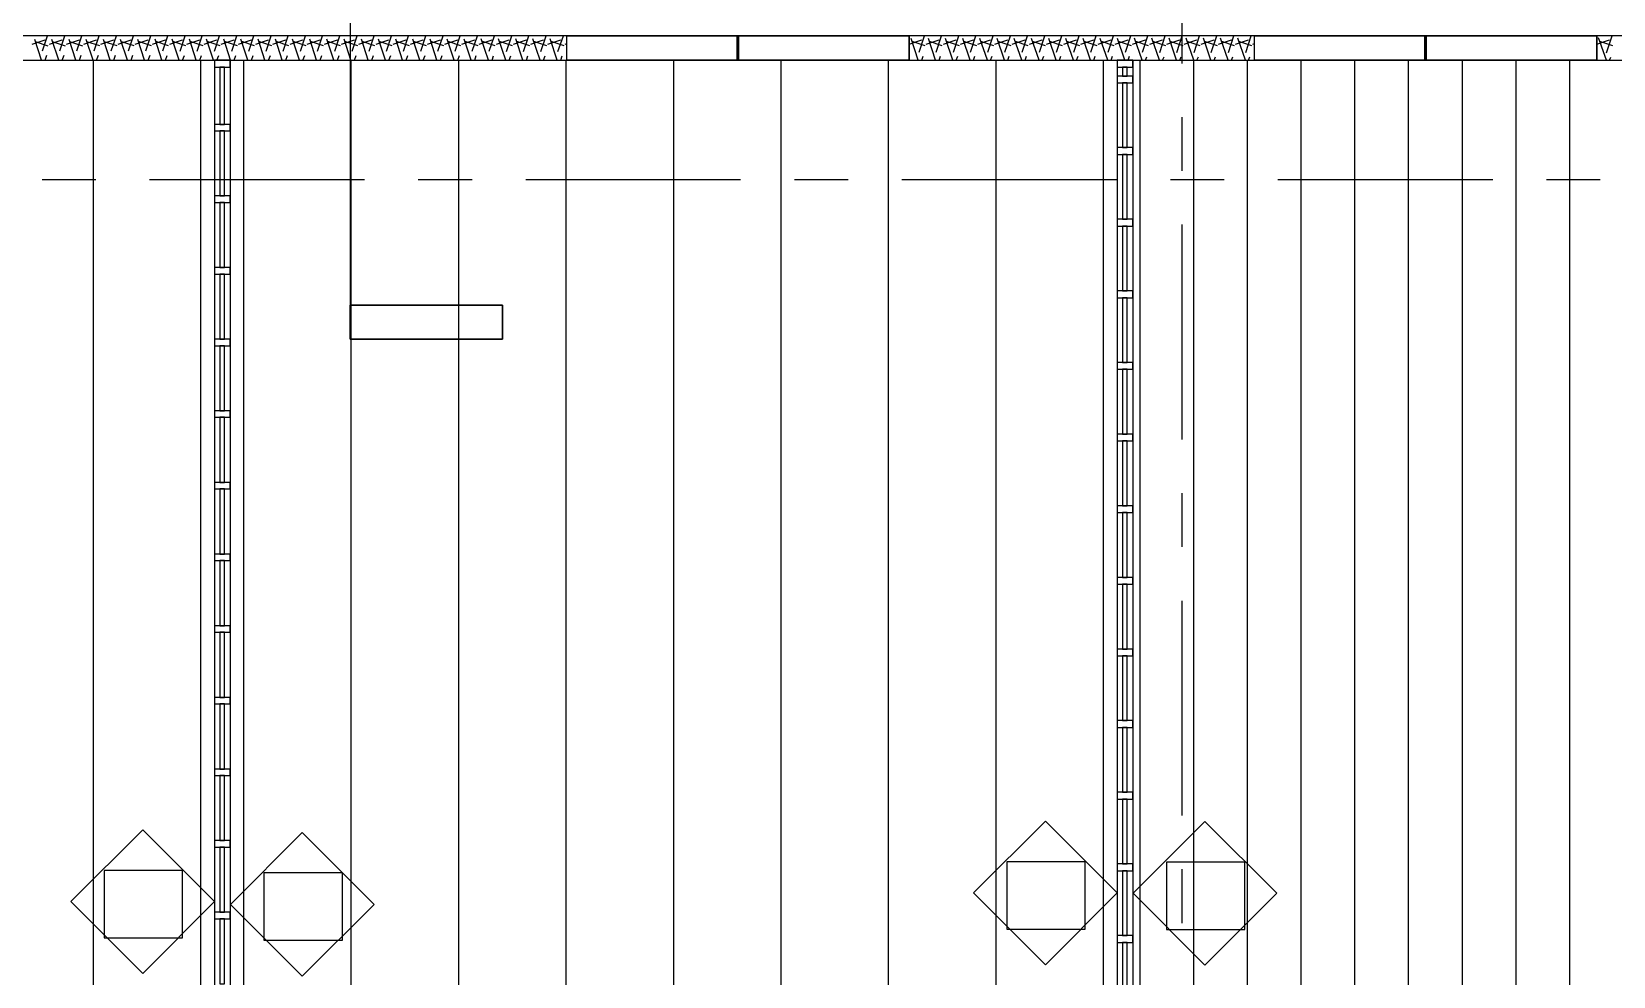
# Model space of a CAD drawing. Extents: x 0 to 3024, y 0 to 2160.
# Drawn here: x 1130.6 to 1395.6, y 835.3 to 993.6 of the extents above; entities that cross this region are included whole.
import ezdxf

# ---------------------------------------------------------------- set-up
doc = ezdxf.new("R2010")
doc.units = 0
doc.layers.add('CTR-1st_Phase-Structure_S213-THIRD_FLOOR_FRAMING_PLAN', color=7, linetype='CONTINUOUS')

msp = doc.modelspace()

# ---------------------------------------------------------------- linework, layer by layer
at = {"layer": 'CTR-1st_Phase-Structure_S213-THIRD_FLOOR_FRAMING_PLAN', "color": 7}
for points in [[(1183.97997, 1024.260028), (1183.97997, 947.76003)], [(1220.279969, 992.880029), (1248.779969, 992.880029)], [(1220.279969, 988.800029), (1220.279969, 992.880029)], [(1248.779969, 988.800029), (1248.779969, 992.880029)], [(1249.079969, 992.880029), (1277.579968, 992.880029)], [(1249.079969, 988.800029), (1249.079969, 992.880029)], [(1277.579968, 988.800029), (1277.579968, 992.880029)], [(1335.479967, 992.880029), (1363.979966, 992.880029)], [(1335.479967, 988.800029), (1335.479967, 992.880029)], [(1363.979966, 988.800029), (1363.979966, 992.880029)], [(1364.279966, 992.880029), (1392.779965, 992.880029)], [(1364.279966, 988.800029), (1364.279966, 992.880029)], [(1392.779965, 988.800029), (1392.779965, 992.880029)], [(1161.239971, 988.800029), (1161.239971, 977.52003)], [(1163.879971, 988.800029), (1163.879971, 977.52003)], [(1248.779969, 988.800029), (1220.279969, 988.800029)], [(1277.579968, 988.800029), (1249.079969, 988.800029)], [(1312.439967, 988.800029), (1312.439967, 985.620029)], [(1315.079967, 988.800029), (1315.079967, 985.620029)], [(1363.979966, 988.800029), (1335.479967, 988.800029)], [(1392.779965, 988.800029), (1364.279966, 988.800029)], [(1312.439967, 985.620029), (1312.439967, 973.62003)], [(1315.079967, 985.620029), (1315.079967, 973.62003)], [(1161.239971, 977.52003), (1161.239971, 965.52003)], [(1163.879971, 977.52003), (1163.879971, 965.52003)], [(1312.439967, 973.62003), (1312.439967, 961.62003)], [(1315.079967, 973.62003), (1315.079967, 961.62003)], [(1161.239971, 965.52003), (1161.239971, 953.52003)], [(1163.879971, 965.52003), (1163.879971, 953.52003)], [(1312.439967, 961.62003), (1312.439967, 949.62003)], [(1315.079967, 961.62003), (1315.079967, 949.62003)], [(1161.239971, 953.52003), (1161.239971, 941.52003)], [(1163.879971, 953.52003), (1163.879971, 941.52003)], [(1312.439967, 949.62003), (1312.439967, 937.620031)], [(1315.079967, 949.62003), (1315.079967, 937.620031)], [(1183.97997, 942.06003), (1183.97997, 947.76003)], [(1183.97997, 947.76003), (1209.47997, 947.76003)], [(1209.47997, 947.76003), (1209.47997, 942.06003)], [(1161.239971, 941.52003), (1161.239971, 929.520031)], [(1163.879971, 941.52003), (1163.879971, 929.520031)], [(1209.47997, 942.06003), (1183.97997, 942.06003)], [(1312.439967, 937.620031), (1312.439967, 925.620031)], [(1315.079967, 937.620031), (1315.079967, 925.620031)], [(1161.239971, 929.520031), (1161.239971, 917.520031)], [(1163.879971, 929.520031), (1163.879971, 917.520031)], [(1312.439967, 925.620031), (1312.439967, 913.620031)], [(1315.079967, 925.620031), (1315.079967, 913.620031)], [(1161.239971, 917.520031), (1161.239971, 905.520031)], [(1163.879971, 917.520031), (1163.879971, 905.520031)], [(1312.439967, 913.620031), (1312.439967, 901.620031)], [(1315.079967, 913.620031), (1315.079967, 901.620031)], [(1161.239971, 905.520031), (1161.239971, 893.520032)], [(1163.879971, 905.520031), (1163.879971, 893.520032)], [(1312.439967, 901.620031), (1312.439967, 889.620032)], [(1315.079967, 901.620031), (1315.079967, 889.620032)], [(1161.239971, 893.520032), (1161.239971, 881.520032)], [(1163.879971, 893.520032), (1163.879971, 881.520032)], [(1312.439967, 889.620032), (1312.439967, 877.620032)], [(1315.079967, 889.620032), (1315.079967, 877.620032)], [(1161.239971, 881.520032), (1161.239971, 869.520032)], [(1163.879971, 881.520032), (1163.879971, 869.520032)], [(1312.439967, 877.620032), (1312.439967, 865.620032)], [(1315.079967, 877.620032), (1315.079967, 865.620032)], [(1161.239971, 869.520032), (1161.239971, 857.520033)], [(1163.879971, 869.520032), (1163.879971, 857.520033)], [(1312.439967, 865.620032), (1312.439967, 853.620033)], [(1315.079967, 865.620032), (1315.079967, 853.620033)], [(1161.239971, 857.520033), (1161.239971, 845.520033)], [(1163.879971, 857.520033), (1163.879971, 845.520033)], [(1312.439967, 853.620033), (1312.439967, 841.620033)], [(1315.079967, 853.620033), (1315.079967, 841.620033)], [(1161.239971, 845.520033), (1161.239971, 833.520033)], [(1163.879971, 845.520033), (1163.879971, 833.520033)], [(1312.439967, 841.620033), (1312.439967, 829.620033)], [(1315.079967, 841.620033), (1315.079967, 829.620033)]]:
    msp.add_lwpolyline(points, dxfattribs=at)
at = {"layer": 'CTR-1st_Phase-Structure_S213-THIRD_FLOOR_FRAMING_PLAN', "color": 1}
for points in [[(1323.359967, 988.260029), (1323.359967, 1024.260028)], [(1140.959971, 736.020036), (1140.959971, 966.30003), (1140.959971, 988.800029)], [(1158.959971, 736.020036), (1158.959971, 966.30003), (1158.959971, 988.800029)], [(1166.159971, 736.020036), (1166.159971, 966.30003), (1166.159971, 988.800029)], [(1184.15997, 736.020036), (1184.15997, 966.30003), (1184.15997, 988.800029)], [(1202.15997, 736.020036), (1202.15997, 966.30003), (1202.15997, 988.800029)], [(1220.159969, 720.060036), (1220.159969, 966.30003), (1220.159969, 988.800029)], [(1238.159969, 720.060036), (1238.159969, 966.30003), (1238.159969, 988.800029)], [(1256.159969, 720.060036), (1256.159969, 966.30003), (1256.159969, 988.800029)], [(1274.159968, 720.060036), (1274.159968, 966.30003), (1274.159968, 988.800029)], [(1292.159968, 720.060036), (1292.159968, 966.30003), (1292.159968, 988.800029)], [(1310.159967, 720.060036), (1310.159967, 966.30003), (1310.159967, 988.800029)], [(1316.279967, 720.120036), (1316.279967, 966.30003), (1316.279967, 988.800029)], [(1325.279967, 726.540036), (1325.279967, 966.30003), (1325.279967, 988.800029)], [(1334.279967, 729.000036), (1334.279967, 966.30003), (1334.279967, 988.800029)], [(1343.279966, 720.000036), (1343.279966, 966.30003), (1343.279966, 988.800029)], [(1352.279966, 711.000036), (1352.279966, 966.30003), (1352.279966, 988.800029)], [(1361.279966, 702.000036), (1361.279966, 966.30003), (1361.279966, 988.800029)], [(1370.279966, 693.000037), (1370.279966, 966.30003), (1370.279966, 988.800029)], [(1379.279966, 692.820037), (1379.279966, 966.30003), (1379.279966, 988.800029)], [(1388.279965, 692.820037), (1388.279965, 966.30003), (1388.279965, 988.800029)], [(1323.359967, 970.26003), (1323.359967, 979.26003)], [(1141.379971, 968.76003), (1132.379972, 968.76003)], [(1186.37997, 968.76003), (1150.379971, 968.76003)], [(1204.37997, 968.76003), (1195.37997, 968.76003)], [(1249.379969, 968.76003), (1213.37997, 968.76003)], [(1267.379968, 968.76003), (1258.379969, 968.76003)], [(1312.379967, 968.76003), (1276.379968, 968.76003)], [(1330.379967, 968.76003), (1321.379967, 968.76003)], [(1375.379966, 968.76003), (1339.379967, 968.76003)], [(1393.379965, 968.76003), (1384.379965, 968.76003)], [(1323.359967, 925.260031), (1323.359967, 961.26003)], [(1323.359967, 907.260031), (1323.359967, 916.260031)], [(1323.359967, 862.260032), (1323.359967, 898.260032)], [(1323.359967, 844.260033), (1323.359967, 853.260033)]]:
    msp.add_lwpolyline(points, dxfattribs=at)
at = {"layer": 'CTR-1st_Phase-Structure_S213-THIRD_FLOOR_FRAMING_PLAN', "color": 7}
for points in [[(646.199984, 992.880029), (646.199984, 988.799929), (1565.879961, 988.799929), (1565.879961, 992.880029)], [(1104.779972, 988.800029), (1220.279969, 988.800029), (1220.279969, 992.880029), (1104.779972, 992.880029)], [(1248.779969, 988.800029), (1249.079969, 988.800029), (1249.079969, 992.880029), (1248.779969, 992.880029)], [(1277.579968, 988.800029), (1335.479967, 988.800029), (1335.479967, 992.880029), (1277.579968, 992.880029)], [(1363.979966, 988.800029), (1364.279966, 988.800029), (1364.279966, 992.880029), (1363.979966, 992.880029)], [(1392.779965, 988.800029), (1421.879964, 988.800029), (1421.879964, 992.880029), (1392.779965, 992.880029)], [(1163.879971, 987.660029), (1163.879971, 988.800029), (1161.239971, 988.800029), (1161.239971, 987.660029)], [(1315.079967, 987.660029), (1315.079967, 988.800029), (1312.439967, 988.800029), (1312.439967, 987.660029)], [(1162.919971, 978.06003), (1162.919971, 987.660029), (1162.139971, 987.660029), (1162.139971, 978.06003)], [(1315.079967, 985.020029), (1315.079967, 986.160029), (1312.439967, 986.160029), (1312.439967, 985.020029)], [(1314.119967, 986.160029), (1314.119967, 987.660029), (1313.339967, 987.660029), (1313.339967, 986.160029)], [(1314.119967, 974.16003), (1314.119967, 985.020029), (1313.339967, 985.020029), (1313.339967, 974.16003)], [(1163.879971, 976.98003), (1163.879971, 978.06003), (1161.239971, 978.06003), (1161.239971, 976.98003)], [(1162.919971, 966.06003), (1162.919971, 976.98003), (1162.139971, 976.98003), (1162.139971, 966.06003)], [(1315.079967, 973.02003), (1315.079967, 974.16003), (1312.439967, 974.16003), (1312.439967, 973.02003)], [(1314.119967, 962.16003), (1314.119967, 973.02003), (1313.339967, 973.02003), (1313.339967, 962.16003)], [(1163.879971, 964.98003), (1163.879971, 966.06003), (1161.239971, 966.06003), (1161.239971, 964.98003)], [(1162.919971, 954.06003), (1162.919971, 964.98003), (1162.139971, 964.98003), (1162.139971, 954.06003)], [(1315.079967, 961.02003), (1315.079967, 962.16003), (1312.439967, 962.16003), (1312.439967, 961.02003)], [(1314.119967, 950.16003), (1314.119967, 961.02003), (1313.339967, 961.02003), (1313.339967, 950.16003)], [(1163.879971, 952.98003), (1163.879971, 954.06003), (1161.239971, 954.06003), (1161.239971, 952.98003)], [(1162.919971, 942.06003), (1162.919971, 952.98003), (1162.139971, 952.98003), (1162.139971, 942.06003)], [(1315.079967, 949.02003), (1315.079967, 950.16003), (1312.439967, 950.16003), (1312.439967, 949.02003)], [(1314.119967, 938.160031), (1314.119967, 949.02003), (1313.339967, 949.02003), (1313.339967, 938.160031)], [(1183.97997, 947.76003), (1183.97997, 942.05993), (1209.47997, 942.05993), (1209.47997, 947.76003)], [(1209.47997, 942.06003), (1209.47997, 947.76003), (1183.97997, 947.76003), (1183.97997, 942.06003)], [(1163.879971, 940.98003), (1163.879971, 942.06003), (1161.239971, 942.06003), (1161.239971, 940.98003)], [(1162.919971, 930.060031), (1162.919971, 940.98003), (1162.139971, 940.98003), (1162.139971, 930.060031)], [(1315.079967, 937.020031), (1315.079967, 938.160031), (1312.439967, 938.160031), (1312.439967, 937.020031)], [(1314.119967, 926.160031), (1314.119967, 937.020031), (1313.339967, 937.020031), (1313.339967, 926.160031)], [(1163.879971, 928.980031), (1163.879971, 930.060031), (1161.239971, 930.060031), (1161.239971, 928.980031)], [(1162.919971, 918.060031), (1162.919971, 928.980031), (1162.139971, 928.980031), (1162.139971, 918.060031)], [(1315.079967, 925.020031), (1315.079967, 926.160031), (1312.439967, 926.160031), (1312.439967, 925.020031)], [(1314.119967, 914.160031), (1314.119967, 925.020031), (1313.339967, 925.020031), (1313.339967, 914.160031)], [(1163.879971, 916.980031), (1163.879971, 918.060031), (1161.239971, 918.060031), (1161.239971, 916.980031)], [(1162.919971, 906.060031), (1162.919971, 916.980031), (1162.139971, 916.980031), (1162.139971, 906.060031)], [(1315.079967, 913.020031), (1315.079967, 914.160031), (1312.439967, 914.160031), (1312.439967, 913.020031)], [(1314.119967, 902.160031), (1314.119967, 913.020031), (1313.339967, 913.020031), (1313.339967, 902.160031)], [(1163.879971, 904.980031), (1163.879971, 906.060031), (1161.239971, 906.060031), (1161.239971, 904.980031)], [(1162.919971, 894.060032), (1162.919971, 904.980031), (1162.139971, 904.980031), (1162.139971, 894.060032)], [(1315.079967, 901.020031), (1315.079967, 902.160031), (1312.439967, 902.160031), (1312.439967, 901.020031)], [(1314.119967, 890.160032), (1314.119967, 901.020031), (1313.339967, 901.020031), (1313.339967, 890.160032)], [(1163.879971, 892.980032), (1163.879971, 894.060032), (1161.239971, 894.060032), (1161.239971, 892.980032)], [(1162.919971, 882.060032), (1162.919971, 892.980032), (1162.139971, 892.980032), (1162.139971, 882.060032)], [(1315.079967, 889.020032), (1315.079967, 890.160032), (1312.439967, 890.160032), (1312.439967, 889.020032)], [(1314.119967, 878.160032), (1314.119967, 889.020032), (1313.339967, 889.020032), (1313.339967, 878.160032)], [(1163.879971, 880.980032), (1163.879971, 882.060032), (1161.239971, 882.060032), (1161.239971, 880.980032)], [(1162.919971, 870.060032), (1162.919971, 880.980032), (1162.139971, 880.980032), (1162.139971, 870.060032)], [(1315.079967, 877.020032), (1315.079967, 878.160032), (1312.439967, 878.160032), (1312.439967, 877.020032)], [(1314.119967, 866.160032), (1314.119967, 877.020032), (1313.339967, 877.020032), (1313.339967, 866.160032)], [(1163.879971, 868.980032), (1163.879971, 870.060032), (1161.239971, 870.060032), (1161.239971, 868.980032)], [(1162.919971, 858.060033), (1162.919971, 868.980032), (1162.139971, 868.980032), (1162.139971, 858.060033)], [(1315.079967, 865.020032), (1315.079967, 866.160032), (1312.439967, 866.160032), (1312.439967, 865.020032)], [(1314.119967, 854.160033), (1314.119967, 865.020032), (1313.339967, 865.020032), (1313.339967, 854.160033)], [(1300.439967, 861.300032), (1312.439967, 849.300033), (1300.439967, 837.240033), (1288.379968, 849.300033)], [(1327.139967, 861.240032), (1339.199967, 849.240033), (1327.139967, 837.180033), (1315.139967, 849.240033)], [(1149.239971, 859.860033), (1161.239971, 847.860033), (1149.239971, 835.800033), (1137.179972, 847.860033)], [(1175.939971, 859.440033), (1187.99997, 847.380033), (1175.939971, 835.380033), (1163.939971, 847.380033)], [(1163.879971, 856.980033), (1163.879971, 858.060033), (1161.239971, 858.060033), (1161.239971, 856.980033)], [(1162.919971, 846.060033), (1162.919971, 856.980033), (1162.139971, 856.980033), (1162.139971, 846.060033)], [(1293.959968, 854.520033), (1293.959968, 843.240033), (1307.099967, 843.240033), (1307.099967, 854.520033)], [(1315.079967, 853.020033), (1315.079967, 854.160033), (1312.439967, 854.160033), (1312.439967, 853.020033)], [(1320.719967, 854.460033), (1320.719967, 843.180033), (1333.859967, 843.180033), (1333.859967, 854.460033)], [(1142.759971, 853.080033), (1142.759971, 841.800033), (1155.899971, 841.800033), (1155.899971, 853.080033)], [(1169.519971, 852.660033), (1169.519971, 841.380033), (1182.65997, 841.380033), (1182.65997, 852.660033)], [(1314.119967, 842.160033), (1314.119967, 853.020033), (1313.339967, 853.020033), (1313.339967, 842.160033)], [(1163.879971, 844.980033), (1163.879971, 846.060033), (1161.239971, 846.060033), (1161.239971, 844.980033)], [(1162.919971, 834.060033), (1162.919971, 844.980033), (1162.139971, 844.980033), (1162.139971, 834.060033)], [(1315.079967, 841.020033), (1315.079967, 842.160033), (1312.439967, 842.160033), (1312.439967, 841.020033)], [(1314.119967, 830.160033), (1314.119967, 841.020033), (1313.339967, 841.020033), (1313.339967, 830.160033)]]:
    msp.add_lwpolyline(points, close=True, dxfattribs=at)
at = {"layer": 'CTR-1st_Phase-Structure_S213-THIRD_FLOOR_FRAMING_PLAN', "color": 2}
for points in [[(1130.699972, 991.500029), (1132.859972, 992.220029), (1132.859972, 992.220029)], [(1132.259972, 988.800029), (1131.119972, 992.280029)], [(1133.399972, 991.140029), (1131.239972, 991.860029), (1131.239972, 991.860029)], [(1132.439972, 990.360029), (1133.279972, 992.880029)], [(1133.579972, 991.500029), (1135.739972, 992.220029), (1135.739972, 992.220029)], [(1135.139972, 988.800029), (1133.999972, 992.280029)], [(1136.279972, 991.140029), (1134.119972, 991.860029), (1134.119972, 991.860029)], [(1135.319972, 990.360029), (1136.159972, 992.880029)], [(1136.459972, 991.500029), (1138.619972, 992.220029), (1138.619972, 992.220029)], [(1138.019972, 988.800029), (1136.879972, 992.280029)], [(1139.159972, 991.140029), (1136.999972, 991.860029), (1136.999972, 991.860029)], [(1138.199972, 990.360029), (1139.039972, 992.880029)], [(1139.339972, 991.500029), (1141.499971, 992.220029), (1141.499971, 992.220029)], [(1140.899971, 988.800029), (1139.759972, 992.280029)], [(1142.039971, 991.200029), (1139.879972, 991.860029), (1139.879972, 991.860029)], [(1141.079971, 990.360029), (1141.919971, 992.880029)], [(1142.219971, 991.500029), (1144.379971, 992.220029), (1144.379971, 992.220029)], [(1143.779971, 988.800029), (1142.639971, 992.280029)], [(1144.919971, 991.200029), (1142.759971, 991.860029), (1142.759971, 991.860029)], [(1143.959971, 990.360029), (1144.799971, 992.880029)], [(1145.099971, 991.500029), (1147.259971, 992.220029), (1147.259971, 992.220029)], [(1146.659971, 988.800029), (1145.519971, 992.280029)], [(1147.799971, 991.200029), (1145.639971, 991.860029), (1145.639971, 991.860029)], [(1146.839971, 990.360029), (1147.679971, 992.880029)], [(1147.979971, 991.500029), (1150.139971, 992.220029), (1150.139971, 992.220029)], [(1149.539971, 988.800029), (1148.399971, 992.280029)], [(1150.679971, 991.200029), (1148.519971, 991.920029), (1148.519971, 991.920029)], [(1149.719971, 990.360029), (1150.559971, 992.880029)], [(1150.859971, 991.500029), (1153.019971, 992.220029), (1153.019971, 992.220029)], [(1152.419971, 988.800029), (1151.279971, 992.340029)], [(1153.559971, 991.200029), (1151.399971, 991.920029), (1151.399971, 991.920029)], [(1152.599971, 990.360029), (1153.439971, 992.880029)], [(1153.739971, 991.500029), (1155.899971, 992.220029), (1155.899971, 992.220029)], [(1155.299971, 988.800029), (1154.159971, 992.340029)], [(1156.439971, 991.200029), (1154.279971, 991.920029), (1154.279971, 991.920029)], [(1155.479971, 990.300029), (1156.319971, 992.880029)], [(1156.619971, 991.500029), (1158.779971, 992.220029), (1158.779971, 992.220029)], [(1158.179971, 988.800029), (1157.039971, 992.340029)], [(1159.319971, 991.200029), (1157.159971, 991.920029), (1157.159971, 991.920029)], [(1158.359971, 990.300029), (1159.199971, 992.880029)], [(1159.499971, 991.500029), (1161.659971, 992.220029), (1161.659971, 992.220029)], [(1161.059971, 988.800029), (1159.919971, 992.340029)], [(1162.199971, 991.200029), (1160.039971, 991.920029), (1160.039971, 991.920029)], [(1161.239971, 990.300029), (1162.079971, 992.880029)], [(1162.379971, 991.500029), (1164.539971, 992.220029), (1164.539971, 992.220029)], [(1163.939971, 988.800029), (1162.799971, 992.340029)], [(1165.079971, 991.200029), (1162.919971, 991.920029), (1162.919971, 991.920029)], [(1164.119971, 990.300029), (1164.959971, 992.880029)], [(1165.259971, 991.500029), (1167.419971, 992.220029), (1167.419971, 992.220029)], [(1166.819971, 988.800029), (1165.679971, 992.340029)], [(1167.959971, 991.200029), (1165.799971, 991.920029), (1165.799971, 991.920029)], [(1166.999971, 990.300029), (1167.839971, 992.880029)], [(1168.139971, 991.500029), (1170.299971, 992.220029), (1170.299971, 992.220029)], [(1169.699971, 988.800029), (1168.559971, 992.340029)], [(1170.839971, 991.200029), (1168.679971, 991.920029), (1168.679971, 991.920029)], [(1169.879971, 990.300029), (1170.719971, 992.880029)], [(1171.019971, 991.500029), (1173.179971, 992.220029), (1173.179971, 992.220029)], [(1172.579971, 988.800029), (1171.439971, 992.340029)], [(1173.719971, 991.200029), (1171.559971, 991.920029), (1171.559971, 991.920029)], [(1172.759971, 990.300029), (1173.599971, 992.880029)], [(1173.899971, 991.500029), (1176.059971, 992.220029), (1176.059971, 992.220029)], [(1175.459971, 988.800029), (1174.319971, 992.340029)], [(1176.599971, 991.200029), (1174.439971, 991.920029), (1174.439971, 991.920029)], [(1175.639971, 990.300029), (1176.479971, 992.880029)], [(1176.779971, 991.500029), (1178.939971, 992.220029), (1178.939971, 992.220029)], [(1178.339971, 988.800029), (1177.199971, 992.340029)], [(1179.479971, 991.200029), (1177.319971, 991.920029), (1177.319971, 991.920029)], [(1178.519971, 990.300029), (1179.359971, 992.880029)], [(1179.659971, 991.500029), (1181.81997, 992.220029), (1181.81997, 992.220029)], [(1181.21997, 988.800029), (1180.07997, 992.340029)], [(1182.35997, 991.200029), (1180.19997, 991.920029), (1180.19997, 991.920029)], [(1181.39997, 990.300029), (1182.23997, 992.880029)], [(1182.53997, 991.500029), (1184.69997, 992.220029), (1184.69997, 992.220029)], [(1184.09997, 988.800029), (1182.95997, 992.340029)], [(1185.23997, 991.200029), (1183.07997, 991.920029), (1183.07997, 991.920029)], [(1184.27997, 990.300029), (1185.11997, 992.880029)], [(1185.41997, 991.500029), (1187.57997, 992.220029), (1187.57997, 992.220029)], [(1186.97997, 988.800029), (1185.83997, 992.340029)], [(1188.11997, 991.200029), (1185.95997, 991.920029), (1185.95997, 991.920029)], [(1187.15997, 990.300029), (1187.99997, 992.880029)], [(1188.29997, 991.500029), (1190.45997, 992.220029), (1190.45997, 992.220029)], [(1189.85997, 988.800029), (1188.71997, 992.340029)], [(1190.99997, 991.200029), (1188.83997, 991.920029), (1188.83997, 991.920029)], [(1190.03997, 990.300029), (1190.87997, 992.880029)], [(1191.17997, 991.500029), (1193.33997, 992.220029), (1193.33997, 992.220029)], [(1192.73997, 988.800029), (1191.59997, 992.340029)], [(1193.87997, 991.200029), (1191.71997, 991.920029), (1191.71997, 991.920029)], [(1192.91997, 990.300029), (1193.75997, 992.880029)], [(1194.05997, 991.500029), (1196.21997, 992.220029), (1196.21997, 992.220029)], [(1195.61997, 988.800029), (1194.47997, 992.340029)], [(1196.75997, 991.200029), (1194.59997, 991.920029), (1194.59997, 991.920029)], [(1195.79997, 990.300029), (1196.63997, 992.880029)], [(1196.93997, 991.500029), (1199.09997, 992.220029), (1199.09997, 992.220029)], [(1198.49997, 988.800029), (1197.35997, 992.340029)], [(1199.63997, 991.200029), (1197.47997, 991.920029), (1197.47997, 991.920029)], [(1198.67997, 990.300029), (1199.51997, 992.880029)], [(1199.81997, 991.500029), (1201.97997, 992.220029), (1201.97997, 992.220029)], [(1201.37997, 988.800029), (1200.23997, 992.340029)], [(1202.51997, 991.200029), (1200.35997, 991.920029), (1200.35997, 991.920029)], [(1201.55997, 990.300029), (1202.39997, 992.880029)], [(1202.69997, 991.500029), (1204.85997, 992.220029), (1204.85997, 992.220029)], [(1204.25997, 988.800029), (1203.05997, 992.340029)], [(1205.39997, 991.200029), (1203.23997, 991.920029), (1203.23997, 991.920029)], [(1204.37997, 990.300029), (1205.27997, 992.880029)], [(1205.57997, 991.500029), (1207.73997, 992.220029), (1207.73997, 992.220029)], [(1207.13997, 988.800029), (1205.93997, 992.400029)], [(1208.27997, 991.200029), (1206.11997, 991.920029), (1206.11997, 991.920029)], [(1207.25997, 990.300029), (1208.15997, 992.880029)], [(1208.45997, 991.500029), (1210.61997, 992.220029), (1210.61997, 992.220029)], [(1210.01997, 988.800029), (1208.81997, 992.400029)], [(1211.15997, 991.200029), (1208.99997, 991.920029), (1208.99997, 991.920029)], [(1210.13997, 990.240029), (1211.03997, 992.880029)], [(1211.33997, 991.500029), (1213.49997, 992.220029), (1213.49997, 992.220029)], [(1212.89997, 988.800029), (1211.69997, 992.400029)], [(1214.03997, 991.200029), (1211.87997, 991.920029), (1211.87997, 991.920029)], [(1213.01997, 990.240029), (1213.91997, 992.880029)], [(1214.21997, 991.500029), (1216.37997, 992.220029), (1216.37997, 992.220029)], [(1215.77997, 988.800029), (1214.57997, 992.400029)], [(1216.91997, 991.200029), (1214.75997, 991.920029), (1214.75997, 991.920029)], [(1215.89997, 990.240029), (1216.79997, 992.880029)], [(1217.09997, 991.500029), (1219.25997, 992.220029), (1219.25997, 992.220029)], [(1218.65997, 988.800029), (1217.45997, 992.400029)], [(1219.79997, 991.200029), (1217.63997, 991.920029), (1217.63997, 991.920029)], [(1218.77997, 990.240029), (1219.67997, 992.880029)], [(1219.97997, 991.500029), (1220.279969, 991.620029)], [(1248.779969, 991.500029), (1249.079969, 991.620029)], [(1277.579968, 991.500029), (1279.739968, 992.220029), (1279.739968, 992.220029)], [(1279.139968, 988.800029), (1277.939968, 992.460029)], [(1280.279968, 991.200029), (1278.119968, 991.920029), (1278.119968, 991.920029)], [(1279.259968, 990.180029), (1280.159968, 992.880029)], [(1280.459968, 991.500029), (1282.619968, 992.220029), (1282.619968, 992.220029)], [(1282.019968, 988.800029), (1280.819968, 992.460029)], [(1283.159968, 991.200029), (1280.999968, 991.920029), (1280.999968, 991.920029)], [(1282.139968, 990.180029), (1283.039968, 992.880029)], [(1283.339968, 991.500029), (1285.499968, 992.220029), (1285.499968, 992.220029)], [(1284.899968, 988.800029), (1283.699968, 992.460029)], [(1286.039968, 991.200029), (1283.879968, 991.920029), (1283.879968, 991.920029)], [(1285.019968, 990.180029), (1285.919968, 992.880029)], [(1286.219968, 991.500029), (1288.379968, 992.220029), (1288.379968, 992.220029)], [(1287.839968, 988.800029), (1286.579968, 992.460029)], [(1288.919968, 991.200029), (1286.759968, 991.920029), (1286.759968, 991.920029)], [(1287.899968, 990.180029), (1288.799968, 992.880029)], [(1289.099968, 991.500029), (1291.259968, 992.220029), (1291.259968, 992.220029)], [(1290.719968, 988.800029), (1289.459968, 992.460029)], [(1291.799968, 991.200029), (1289.639968, 991.920029), (1289.639968, 991.920029)], [(1290.779968, 990.180029), (1291.679968, 992.880029)], [(1291.979968, 991.500029), (1294.139968, 992.220029), (1294.139968, 992.220029)], [(1293.599968, 988.800029), (1292.339968, 992.460029)], [(1294.679968, 991.200029), (1292.519968, 991.920029), (1292.519968, 991.920029)], [(1293.659968, 990.180029), (1294.559968, 992.880029)], [(1294.859968, 991.500029), (1297.019968, 992.220029), (1297.019968, 992.220029)], [(1296.479968, 988.800029), (1295.219968, 992.460029)], [(1297.559968, 991.200029), (1295.399968, 991.920029), (1295.399968, 991.920029)], [(1296.539968, 990.180029), (1297.439968, 992.880029)], [(1297.739968, 991.500029), (1299.899968, 992.220029), (1299.899968, 992.220029)], [(1299.359968, 988.800029), (1298.099968, 992.460029)], [(1300.439967, 991.200029), (1298.279968, 991.920029), (1298.279968, 991.920029)], [(1299.419968, 990.180029), (1300.319967, 992.880029)], [(1300.619967, 991.500029), (1302.779967, 992.220029), (1302.779967, 992.220029)], [(1302.239967, 988.800029), (1300.979967, 992.460029)], [(1303.319967, 991.200029), (1301.159967, 991.920029), (1301.159967, 991.920029)], [(1302.299967, 990.180029), (1303.199967, 992.880029)], [(1303.499967, 991.500029), (1305.659967, 992.220029), (1305.659967, 992.220029)], [(1305.119967, 988.800029), (1303.859967, 992.460029)], [(1306.199967, 991.200029), (1304.039967, 991.920029), (1304.039967, 991.920029)], [(1305.179967, 990.180029), (1306.079967, 992.880029)], [(1306.379967, 991.500029), (1308.539967, 992.220029), (1308.539967, 992.220029)], [(1307.999967, 988.800029), (1306.739967, 992.460029)], [(1309.079967, 991.200029), (1306.919967, 991.920029), (1306.919967, 991.920029)], [(1308.059967, 990.180029), (1308.959967, 992.880029)], [(1309.259967, 991.500029), (1311.419967, 992.220029), (1311.419967, 992.220029)], [(1310.879967, 988.800029), (1309.619967, 992.460029)], [(1311.959967, 991.200029), (1309.799967, 991.920029), (1309.799967, 991.920029)], [(1310.939967, 990.180029), (1311.839967, 992.880029)], [(1312.139967, 991.500029), (1314.299967, 992.220029), (1314.299967, 992.220029)], [(1313.759967, 988.800029), (1312.499967, 992.460029)], [(1314.839967, 991.200029), (1312.679967, 991.920029), (1312.679967, 991.920029)], [(1313.819967, 990.180029), (1314.719967, 992.880029)], [(1315.019967, 991.500029), (1317.179967, 992.220029), (1317.179967, 992.220029)], [(1316.639967, 988.800029), (1315.379967, 992.520029)], [(1317.719967, 991.200029), (1315.559967, 991.920029), (1315.559967, 991.920029)], [(1316.699967, 990.180029), (1317.599967, 992.880029)], [(1317.899967, 991.500029), (1320.059967, 992.220029), (1320.059967, 992.220029)], [(1319.519967, 988.800029), (1318.259967, 992.520029)], [(1320.599967, 991.200029), (1318.439967, 991.920029), (1318.439967, 991.920029)], [(1319.579967, 990.120029), (1320.479967, 992.880029)], [(1320.779967, 991.500029), (1322.939967, 992.220029), (1322.939967, 992.220029)], [(1322.399967, 988.800029), (1321.139967, 992.520029)], [(1323.479967, 991.200029), (1321.319967, 991.920029), (1321.319967, 991.920029)], [(1322.459967, 990.120029), (1323.359967, 992.880029)], [(1323.659967, 991.500029), (1325.819967, 992.220029), (1325.819967, 992.220029)], [(1325.279967, 988.800029), (1324.019967, 992.520029)], [(1326.359967, 991.200029), (1324.199967, 991.920029), (1324.199967, 991.920029)], [(1325.339967, 990.120029), (1326.239967, 992.880029)], [(1326.539967, 991.500029), (1328.699967, 992.220029), (1328.699967, 992.220029)], [(1328.159967, 988.800029), (1326.899967, 992.520029)], [(1329.239967, 991.200029), (1327.079967, 991.920029), (1327.079967, 991.920029)], [(1328.219967, 990.120029), (1329.119967, 992.880029)], [(1329.419967, 991.500029), (1331.579967, 992.220029), (1331.579967, 992.220029)], [(1331.039967, 988.800029), (1329.779967, 992.520029)], [(1332.119967, 991.200029), (1329.959967, 991.920029), (1329.959967, 991.920029)], [(1331.099967, 990.120029), (1331.999967, 992.880029)], [(1332.299967, 991.500029), (1334.459967, 992.220029), (1334.459967, 992.220029)], [(1333.919967, 988.800029), (1332.659967, 992.520029)], [(1334.999967, 991.200029), (1332.839967, 991.920029), (1332.839967, 991.920029)], [(1333.979967, 990.120029), (1334.879967, 992.880029)], [(1335.179967, 991.500029), (1335.479967, 991.620029)], [(1363.979966, 991.500029), (1364.279966, 991.620029)], [(1392.779965, 991.500029), (1394.939965, 992.220029), (1394.939965, 992.220029)], [(1394.399965, 988.800029), (1393.079965, 992.580029)], [(1395.479965, 991.200029), (1393.319965, 991.920029), (1393.319965, 991.920029)], [(1394.399965, 990.060029), (1395.359965, 992.880029)], [(1132.859972, 988.800029), (1133.159972, 989.640029)], [(1135.739972, 988.800029), (1136.039972, 989.640029)], [(1138.619972, 988.800029), (1138.919972, 989.640029)], [(1141.499971, 988.800029), (1141.799971, 989.640029)], [(1144.379971, 988.800029), (1144.679971, 989.640029)], [(1147.259971, 988.800029), (1147.559971, 989.640029)], [(1150.139971, 988.800029), (1150.439971, 989.640029)], [(1153.019971, 988.800029), (1153.319971, 989.580029)], [(1155.899971, 988.800029), (1156.199971, 989.580029)], [(1158.779971, 988.800029), (1159.079971, 989.580029)], [(1161.659971, 988.800029), (1161.959971, 989.580029)], [(1164.539971, 988.800029), (1164.839971, 989.580029)], [(1167.419971, 988.800029), (1167.719971, 989.580029)], [(1170.299971, 988.800029), (1170.599971, 989.580029)], [(1173.179971, 988.800029), (1173.479971, 989.580029)], [(1176.059971, 988.800029), (1176.359971, 989.580029)], [(1178.939971, 988.800029), (1179.239971, 989.580029)], [(1181.81997, 988.800029), (1182.11997, 989.580029)], [(1184.69997, 988.800029), (1184.99997, 989.580029)], [(1187.57997, 988.800029), (1187.87997, 989.580029)], [(1190.45997, 988.800029), (1190.75997, 989.580029)], [(1193.33997, 988.800029), (1193.63997, 989.580029)], [(1196.21997, 988.800029), (1196.51997, 989.580029)], [(1199.09997, 988.800029), (1199.39997, 989.580029)], [(1201.97997, 988.800029), (1202.27997, 989.580029)], [(1204.85997, 988.800029), (1205.09997, 989.580029)], [(1207.73997, 988.800029), (1207.97997, 989.520029)], [(1210.61997, 988.800029), (1210.85997, 989.520029)], [(1213.49997, 988.800029), (1213.73997, 989.520029)], [(1216.37997, 988.800029), (1216.61997, 989.520029)], [(1219.25997, 988.800029), (1219.49997, 989.520029)], [(1279.739968, 988.800029), (1279.979968, 989.460029)], [(1282.619968, 988.800029), (1282.859968, 989.460029)], [(1285.499968, 988.800029), (1285.739968, 989.460029)], [(1288.379968, 988.800029), (1288.619968, 989.460029)], [(1291.259968, 988.800029), (1291.499968, 989.460029)], [(1294.139968, 988.800029), (1294.379968, 989.460029)], [(1297.019968, 988.800029), (1297.259968, 989.460029)], [(1299.899968, 988.800029), (1300.139967, 989.460029)], [(1302.779967, 988.800029), (1303.019967, 989.460029)], [(1305.659967, 988.800029), (1305.899967, 989.460029)], [(1308.539967, 988.800029), (1308.779967, 989.460029)], [(1311.419967, 988.800029), (1311.659967, 989.460029)], [(1314.299967, 988.800029), (1314.539967, 989.460029)], [(1317.179967, 988.800029), (1317.419967, 989.400029)], [(1320.059967, 988.800029), (1320.299967, 989.400029)], [(1322.939967, 988.800029), (1323.179967, 989.400029)], [(1325.819967, 988.800029), (1326.059967, 989.400029)], [(1328.699967, 988.800029), (1328.939967, 989.400029)], [(1331.579967, 988.800029), (1331.819967, 989.400029)], [(1334.459967, 988.800029), (1334.699967, 989.400029)], [(1394.939965, 988.800029), (1395.119965, 989.340029)]]:
    msp.add_lwpolyline(points, dxfattribs=at)

doc.saveas('drawing.dxf')
